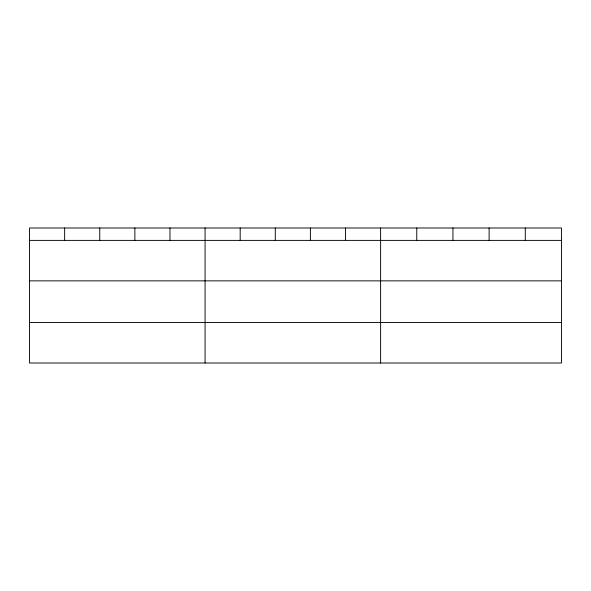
<?xml version="1.0" encoding="UTF-8"?>
<svg xmlns="http://www.w3.org/2000/svg" width="591" height="591" viewBox="0 0 591 591"><rect width="100%" height="100%" fill="white"/><g stroke="black" fill="none" stroke-linecap="round" stroke-linejoin="round"><path stroke-width="0.89" d="M561.45 280.858L561.45 227.993L29.55 227.993L29.55 363.007L561.45 363.007L561.45 280.858L29.55 280.858M29.55 240.389L561.45 240.389M29.55 322.546L561.45 322.546M525.281 227.993L525.281 240.389M489.112 227.993L489.112 240.389M452.942 227.993L452.942 240.389M416.773 227.993L416.773 240.389M380.604 227.993L380.604 363.007M345.499 227.993L345.499 240.389M310.393 227.993L310.393 240.389M275.288 227.993L275.288 240.389M240.182 227.993L240.182 240.389M205.077 227.993L205.077 363.007M169.972 227.993L169.972 240.389M134.866 227.993L134.866 240.389M99.761 227.993L99.761 240.389M64.655 227.993L64.655 240.389"/></g></svg>
